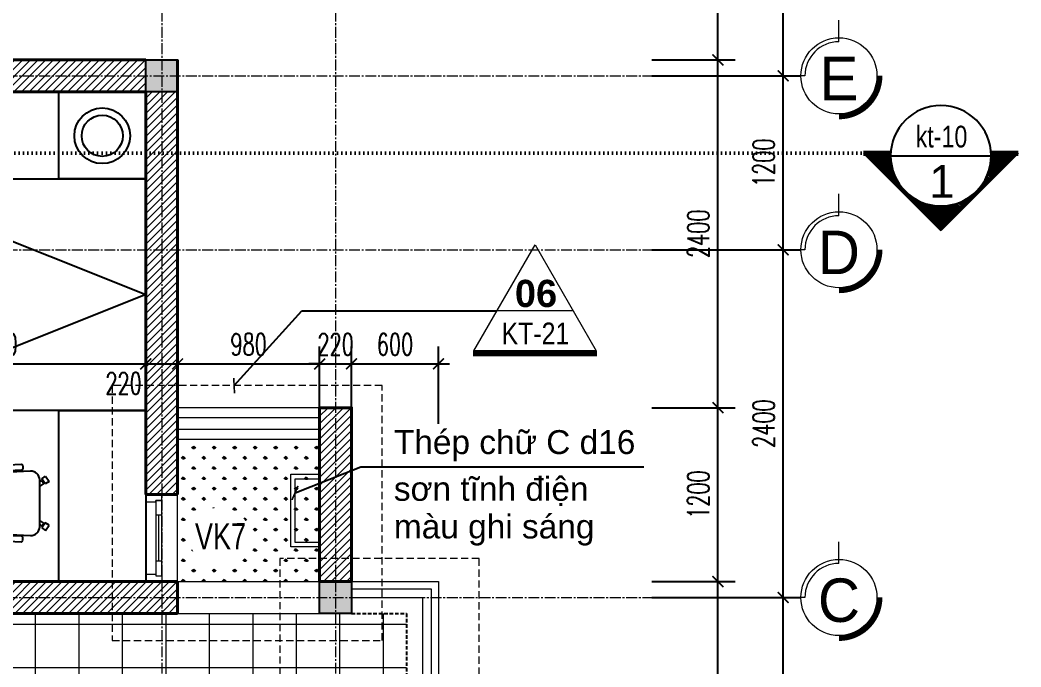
# Model space of a CAD drawing. Header units: millimetres. Extents: x -229618 to 2906, y -178063 to 96806.
# Drawn here: x -197630 to -190724, y -77053 to -72588 of the extents above; entities that cross this region are included whole.
import ezdxf
from ezdxf.enums import TextEntityAlignment as Align

# ---------------------------------------------------------------- set-up
doc = ezdxf.new("R2010")
doc.units = ezdxf.units.MM
doc.header["$LTSCALE"] = 200
doc.header["$MEASUREMENT"] = 0
doc.set_wipeout_variables(frame=1)
doc.header["$PDMODE"] = 3
doc.header["$PDSIZE"] = 50
for name, pattern in [('ACAD_ISO07W100', [3, 0, -3]), ('CENTER2', [1.125, 0.75, -0.125, 0.125, -0.125]), ('DASHED2', [0.375, 0.25, -0.125]), ('HIDDEN2', [0.1875, 0.125, -0.0625])]:
    doc.linetypes.add(name, pattern=pattern)
doc.layers.get('0').update_dxf_attribs({"color": 95, "linetype": 'CONTINUOUS'})
doc.layers.get('DEFPOINTS').update_dxf_attribs({"linetype": 'CONTINUOUS'})
for name, color, linetype, lineweight in [('cat', 1, 'CONTINUOUS', 40), ('hatch', 250, 'CONTINUOUS', 5), ('KH cat', 2, 'HIDDEN2', 50), ('khuat', 8, 'DASHED2', 15), ('nho', 252, 'CONTINUOUS', 15), ('thay', 7, 'CONTINUOUS', 18), ('tim', 18, 'CENTER2', 9)]:
    doc.layers.add(name, color=color, linetype=linetype, lineweight=lineweight)
for name, color, linetype in [('Cayxanh', 99, 'CONTINUOUS'), ('COT', 2, 'CONTINUOUS'), ('CUA', 145, 'CONTINUOUS'), ('DIM', 251, 'CONTINUOUS'), ('MANH', 9, 'CONTINUOUS'), ('NOITHAT', 99, 'CONTINUOUS'), ('TEXT', 33, 'CONTINUOUS'), ('thong ke cua', 7, 'CONTINUOUS')]:
    doc.layers.add(name, color=color, linetype=linetype)
doc.styles.add('Aria H B iso', font='Vharialb_0.ttf')
doc.styles.add('Aria H iso', font='Vharial_0.ttf')
doc.styles.add('Arial iso', font='vnarial_0.ttf')
doc.styles.add('Arial N   H iso', font='Vharialn_0.ttf')
doc.styles.add('CHU HOA Day', font='Vharial_0.ttf')
doc.styles.add('CHUC HOA MANH', font='chhbg.shx', dxfattribs={"width": 0.8, "height": 250})
doc.styles.add('dam', font='Vhavanb_0.ttf', dxfattribs={"width": 0.9, "height": 450})
doc.styles.add('Scale', font='vnsimli.shx', dxfattribs={"width": 0.65, "bigfont": 'bigfont.shx'})
doc.styles.add('T3', font='Vhavan_0.ttf', dxfattribs={"width": 0.8})
doc.dimstyles.new('Scale', dxfattribs={"dimscale": 75, "dimtxt": 2, "dimasz": 1, "dimexe": 1.6, "dimexo": 0, "dimgap": 0.8, "dimtad": 1, "dimdec": 0, "dimzin": 0, "dimdsep": 46, "dimtxsty": 'Scale', "dimblk": 'ARCHTICK', "dimcen": 0.1, "dimdle": 1, "dimclrd": 256, "dimclre": 256, "dimclrt": 3, "dimadec": 0, "dimazin": 0, "dimtfac": 1, "dimtdec": 0, "dimtix": 1, "dimtmove": 2, "dimatfit": 3, "dimldrblk": 'ARCHTICK', "dimfxl": 0, "dimtolj": 1, "dimtzin": 0, "dimarcsym": 0})

# ---------------------------------------------------------------- blocks, each defined once
blk = doc.blocks.new('ghelv')
for p, q in [((-186.6, 40.4), (-151.4, 64.3)), ((-169.1, 14.6), (-186.6, 40.4)), ((-133.9, 38.6), (-169.1, 14.6)), ((161.9, 0), (-161.9, 0)), ((-157.3, 14.8), (-137, 28.6)), ((-147.3, 0), (-157.3, 14.8)), ((-151.4, 64.3), (-133.9, 38.6)), ((-137, 28.6), (-117.6, 0)), ((137, 28.6), (117.6, 0)), ((151.4, 64.3), (133.9, 38.6)), ((133.9, 38.6), (169.1, 14.6)), ((157.3, 14.8), (137, 28.6)), ((147.3, 0), (157.3, 14.8)), ((186.6, 40.4), (151.4, 64.3)), ((169.1, 14.6), (186.6, 40.4)), ((-221.9, -63), (-209.3, -314.5)), ((209.3, -314.5), (221.9, -63)), ((-267.1, -127.2), (-256, -349.2)), ((-257.8, -116.7), (-238.4, -115.3)), ((-227.7, -124.7), (-216.6, -346.6)), ((227.7, -124.7), (216.6, -346.6)), ((257.8, -116.7), (238.4, -115.3)), ((267.1, -127.2), (256, -349.2)), ((-245.2, -358.6), (-225.8, -357.1)), ((-119.4, -400), (119.4, -400)), ((-24.5, -400), (-24.5, -460.7)), ((24.5, -400), (24.5, -460.8)), ((245.2, -358.6), (225.8, -357.1)), ((-24.4, -425.8), (24.1, -425.8)), ((-24.4, -443.9), (24.6, -443.9)), ((-24.4, -449.2), (24.6, -449.2)), ((-23.9, -436.5), (24.1, -436.5)), ((-23.9, -454.6), (24.6, -454.6)), ((-208.1, -565.6), (-208.1, -512)), ((211.2, -512), (211.2, -565.6))]:
    blk.add_line(p, q)
for centre, radius, start, end in [((-161.9, -60), 60, 90, 182.86241), ((161.9, -60), 60, 357.13759, 90), ((-257.1, -126.7), 10, 94.28769, 182.86241), ((-237.7, -125.2), 10, 2.86241, 94.28769), ((237.7, -125.2), 10, 85.71231, 177.13759), ((257.1, -126.7), 10, 357.13759, 85.71231), ((-119.4, -310), 90, 182.86241, 270), ((119.4, -310), 90, 270, 357.13759), ((-246, -348.7), 10, 182.86241, 274.51246), ((-226.6, -347.1), 10, 274.51246, 2.86241), ((226.6, -347.1), 10, 177.13759, 265.48754), ((246, -348.7), 10, 265.48754, 357.13759), ((-148.1, -512), 60, 90, 180), ((1.5, 785.1), 1246, 263.10363, 276.89637), ((151.2, -512), 60, 0, 90), ((-168.1, -531.5), 40, 180, 270), ((171.2, -531.5), 40, 270, 0), ((-168.1, -565.6), 40, 180, 270), ((1.5, 515.4), 1100, 261.1299, 278.8701), ((1.5, 481.3), 1100, 261.1299, 278.8701), ((171.2, -565.6), 40, 270, 0)]:
    blk.add_arc(centre, radius, start, end)
blk = doc.blocks.new('_ArchTick')
at = {"color": 0, "linetype": 'ByBlock', "const_width": 0.15}
blk.add_lwpolyline([(-0.5, -0.5), (0.5, 0.5)], dxfattribs=at)
blk = doc.blocks.new('*D1760')
at = {"layer": 'DEFPOINTS', "color": 0, "linetype": 'Continuous'}
for p in [(-193270.4, -74173.2), (-192365, -74173.2), (-193270.4, -76573.2)]:
    blk.add_point(p, dxfattribs=at)
at = {"layer": 'DIM', "linetype": 'Continuous', "lineweight": -2}
for p, q in [((-192365, -76648.2), (-192365, -74098.2)), ((-193270.4, -74173.2), (-192245, -74173.2)), ((-193270.4, -76573.2), (-192245, -76573.2))]:
    blk.add_line(p, q, dxfattribs=at)
at = {"layer": 'DIM', "linetype": 'Continuous', "lineweight": -2, "xscale": 75, "yscale": 75, "zscale": 75}
for p, rotation in [((-192365, -74173.2), 90), ((-192365, -76573.2), 270)]:
    blk.add_blockref('_ArchTick', p, dxfattribs=dict(at, rotation=rotation))
at = {"layer": 'DIM', "color": 3, "linetype": 'Continuous', "insert": (-192500, -75373.2), "char_height": 150, "attachment_point": 5, "rotation": 90, "style": 'Scale'}
blk.add_mtext('\\A1;2400', dxfattribs=at)
blk = doc.blocks.new('*D1766')
at = {"layer": 'DEFPOINTS', "color": 0, "linetype": 'Continuous'}
for p in [(-193270.4, -71023.2), (-192365, -71023.2), (-193270.4, -72973.2)]:
    blk.add_point(p, dxfattribs=at)
at = {"layer": 'DIM', "linetype": 'Continuous', "lineweight": -2}
for p, q in [((-192365, -73048.2), (-192365, -70948.2)), ((-193270.4, -71023.2), (-192245, -71023.2)), ((-193270.4, -72973.2), (-192245, -72973.2))]:
    blk.add_line(p, q, dxfattribs=at)
at = {"layer": 'DIM', "linetype": 'Continuous', "lineweight": -2, "xscale": 75, "yscale": 75, "zscale": 75}
for p, rotation in [((-192365, -71023.2), 90), ((-192365, -72973.2), 270)]:
    blk.add_blockref('_ArchTick', p, dxfattribs=dict(at, rotation=rotation))
at = {"layer": 'DIM', "color": 3, "linetype": 'Continuous', "insert": (-192500, -71998.2), "char_height": 150, "attachment_point": 5, "rotation": 90, "style": 'Scale'}
blk.add_mtext('\\A1;1950', dxfattribs=at)
blk = doc.blocks.new('tr')
at = {"layer": 'thay', "ltscale": 600}
for p, q in [((0, -200), (0, 0)), ((313.2, -513.2), (513.2, -513.2))]:
    blk.add_line(p, q, dxfattribs=at)
at = {"layer": 'thay', "ltscale": 600, "const_width": 50}
blk.add_lwpolyline([(-375, -513.2, 0.414214), (0, -888.2, 0.414214)], format="xyb", dxfattribs=at)
at = {"layer": 'thay', "ltscale": 600}
blk.add_circle((0, -513.2), 350, dxfattribs=at)
blk.add_arc((0, -513.2), 313.2, 0, 90, dxfattribs=at)
at = {"layer": 'TEXT', "linetype": 'Continuous', "style": 'Aria H iso'}
blk.add_attdef('A', text='', height=350, dxfattribs=at).set_placement((0, -670.6), align=Align.CENTER)
blk = doc.blocks.new('*D1777')
at = {"layer": 'DEFPOINTS', "color": 0, "linetype": 'Continuous'}
for p in [(-193270.4, -76573.2), (-192365, -76573.2), (-193270.4, -78373.2)]:
    blk.add_point(p, dxfattribs=at)
at = {"layer": 'DIM', "linetype": 'Continuous', "lineweight": -2}
for p, q in [((-192365, -78448.2), (-192365, -76498.2)), ((-193270.4, -76573.2), (-192245, -76573.2)), ((-193270.4, -78373.2), (-192245, -78373.2))]:
    blk.add_line(p, q, dxfattribs=at)
at = {"layer": 'DIM', "linetype": 'Continuous', "lineweight": -2, "xscale": 75, "yscale": 75, "zscale": 75}
for p, rotation in [((-192365, -76573.2), 90), ((-192365, -78373.2), 270)]:
    blk.add_blockref('_ArchTick', p, dxfattribs=dict(at, rotation=rotation))
at = {"layer": 'DIM', "color": 3, "linetype": 'Continuous', "insert": (-192500, -77473.2), "char_height": 150, "attachment_point": 5, "rotation": 90, "style": 'Scale'}
blk.add_mtext('\\A1;1800', dxfattribs=at)
blk = doc.blocks.new('can')
at = {"layer": 'hatch'}
h = blk.add_hatch(dxfattribs=at)
h.set_pattern_fill('ANSI31', color=256, scale=77, style=0)
h.set_pattern_definition([(45, (-226987.2, -81426.4), (-6.80590277, 6.80590277), [])])
h.paths.add_polyline_path([(462, 0, -0.01239), (461.4, -22.9), (711.9, -22.9), (0, 689.1), (-711.9, -22.9), (-461.4, -22.9, -0.01239), (-462, 0, -1)])
at = {"layer": 'cat', "linetype": 'Continuous', "const_width": 49.9}
for points in [[(-461.4, -22.9), (-711.9, -22.9)], [(461.4, -22.9), (711.9, -22.9)]]:
    blk.add_lwpolyline(points, dxfattribs=at)
at = {"layer": 'MANH', "linetype": 'Continuous'}
for p in [(-711.9, -22.9), (711.9, -22.9)]:
    blk.add_line(p, (0, 689.1), dxfattribs=at)
at = {"layer": 'MANH'}
blk.add_line((-462, 0), (462, 0), dxfattribs=at)
blk.add_circle((0, 0), 462, dxfattribs=at)
at = {"layer": 'TEXT', "style": 'CHU HOA Day'}
blk.add_attdef('A', text='', height=300, dxfattribs=at).set_placement((9, 86), align=Align.CENTER)
at = {"layer": 'TEXT', "style": 'CHUC HOA MANH', "width": 0.65}
blk.add_attdef('KT-00', text='', height=230, dxfattribs=at).set_placement((5.9, -276.4), align=Align.CENTER)
blk = doc.blocks.new('*D1933')
at = {"layer": 'DEFPOINTS', "color": 0, "linetype": 'Continuous'}
for p in [(-193270.4, -76463.2), (-192815, -76463.2), (-193270.4, -79843.2)]:
    blk.add_point(p, dxfattribs=at)
at = {"layer": 'DIM', "linetype": 'Continuous', "lineweight": -2}
for p, q in [((-192815, -79918.2), (-192815, -76388.2)), ((-193270.4, -76463.2), (-192695, -76463.2)), ((-193270.4, -79843.2), (-192695, -79843.2))]:
    blk.add_line(p, q, dxfattribs=at)
at = {"layer": 'DIM', "linetype": 'Continuous', "lineweight": -2, "xscale": 75, "yscale": 75, "zscale": 75}
for p, rotation in [((-192815, -76463.2), 90), ((-192815, -79843.2), 270)]:
    blk.add_blockref('_ArchTick', p, dxfattribs=dict(at, rotation=rotation))
at = {"layer": 'DIM', "color": 3, "linetype": 'Continuous', "insert": (-192950, -78153.2), "char_height": 150, "attachment_point": 5, "rotation": 90, "style": 'Scale'}
blk.add_mtext('\\A1;3380', dxfattribs=at)
blk = doc.blocks.new('*D1934')
at = {"layer": 'DEFPOINTS', "color": 0, "linetype": 'Continuous'}
for p in [(-193270.4, -75263.2), (-192815, -75263.2), (-193270.4, -76463.2)]:
    blk.add_point(p, dxfattribs=at)
at = {"layer": 'DIM', "linetype": 'Continuous', "lineweight": -2}
for p, q in [((-192815, -76538.2), (-192815, -75188.2)), ((-193270.4, -75263.2), (-192695, -75263.2)), ((-193270.4, -76463.2), (-192695, -76463.2))]:
    blk.add_line(p, q, dxfattribs=at)
at = {"layer": 'DIM', "linetype": 'Continuous', "lineweight": -2, "xscale": 75, "yscale": 75, "zscale": 75}
for p, rotation in [((-192815, -75263.2), 90), ((-192815, -76463.2), 270)]:
    blk.add_blockref('_ArchTick', p, dxfattribs=dict(at, rotation=rotation))
at = {"layer": 'DIM', "color": 3, "linetype": 'Continuous', "insert": (-192950, -75863.2), "char_height": 150, "attachment_point": 5, "rotation": 90, "style": 'Scale'}
blk.add_mtext('\\A1;1200', dxfattribs=at)
blk = doc.blocks.new('*D2058')
at = {"layer": 'DEFPOINTS', "color": 0, "linetype": 'Continuous'}
for p in [(-196763, -74961.1), (-198863, -75374.2), (-196763, -75374.2)]:
    blk.add_point(p, dxfattribs=at)
at = {"layer": 'DIM', "linetype": 'Continuous', "lineweight": -2}
for p, q in [((-198863, -75374.2), (-198863, -74841.1)), ((-196763, -75374.2), (-196763, -74841.1)), ((-198938, -74961.1), (-196688, -74961.1))]:
    blk.add_line(p, q, dxfattribs=at)
at = {"layer": 'DIM', "linetype": 'Continuous', "lineweight": -2, "xscale": 75, "yscale": 75, "zscale": 75, "rotation": 180}
blk.add_blockref('_ArchTick', (-198863, -74961.1), dxfattribs=at)
at = {"layer": 'DIM', "linetype": 'Continuous', "lineweight": -2, "xscale": 75, "yscale": 75, "zscale": 75}
blk.add_blockref('_ArchTick', (-196763, -74961.1), dxfattribs=at)
at = {"layer": 'DIM', "color": 3, "linetype": 'Continuous', "insert": (-197813, -74826.1), "char_height": 150, "attachment_point": 5, "style": 'Scale'}
blk.add_mtext('\\A1;2100', dxfattribs=at)
blk = doc.blocks.new('*D2073')
at = {"layer": 'DEFPOINTS', "color": 0, "linetype": 'Continuous'}
for p in [(-193270.4, -72973.2), (-192365, -72973.2), (-193270.4, -74173.2)]:
    blk.add_point(p, dxfattribs=at)
at = {"layer": 'DIM', "linetype": 'Continuous', "lineweight": -2}
for p, q in [((-192365, -74248.2), (-192365, -72898.2)), ((-193270.4, -72973.2), (-192245, -72973.2)), ((-193270.4, -74173.2), (-192245, -74173.2))]:
    blk.add_line(p, q, dxfattribs=at)
at = {"layer": 'DIM', "linetype": 'Continuous', "lineweight": -2, "xscale": 75, "yscale": 75, "zscale": 75}
for p, rotation in [((-192365, -72973.2), 90), ((-192365, -74173.2), 270)]:
    blk.add_blockref('_ArchTick', p, dxfattribs=dict(at, rotation=rotation))
at = {"layer": 'DIM', "color": 3, "linetype": 'Continuous', "insert": (-192500, -73573.2), "char_height": 150, "attachment_point": 5, "rotation": 90, "style": 'Scale'}
blk.add_mtext('\\A1;1200', dxfattribs=at)
blk = doc.blocks.new('kh cua')
at = {"ltscale": 600}
blk.add_wipeout([(0, 210.4), (-65, 200.1), (-123.6, 170.2), (-170.2, 123.6), (-200.1, 65), (-210.4, 0), (-200.1, -65), (-170.2, -123.6), (-123.6, -170.2), (-65, -200.1), (0, -210.4), (65, -200.1), (123.6, -170.2), (170.2, -123.6), (200.1, -65), (210.4, 0), (200.1, 65), (170.2, 123.6), (123.6, 170.2), (65, 200.1)], dxfattribs=at).dxf.layer = 'thong ke cua'
at = {"layer": 'thong ke cua', "color": 1, "style": 'T3', "width": 0.973787}
blk.add_attdef('AA', text='', height=180, rotation=0.31566, dxfattribs=at).set_placement((-171.5, -80.9), (179.8, -78.9), align=Align.FIT)
blk = doc.blocks.new('ct')
at = {"layer": 'thay', "ltscale": 600}
blk.add_line((8891, 0), (-8891, 0), dxfattribs=at)
blk.add_lwpolyline([(0, 15400), (14294, -9358), (-14294, -9358)], close=True, dxfattribs=at)
at = {"layer": 'thay', "color": 1, "ltscale": 600, "const_width": 1270}
blk.add_lwpolyline([(-14464, -9993), (14464, -9993)], dxfattribs=at)
at = {"layer": 'TEXT'}
for tag, height, style, p in [('01', 6350, 'Aria H B iso', (238, 862)), ('KT-00', 5080, 'Arial N   H iso', (96, -7856))]:
    blk.add_attdef(tag, text='', height=height, dxfattribs=dict(at, style=style)).set_placement(p, align=Align.CENTER)
blk = doc.blocks.new('*D2129')
at = {"layer": 'DEFPOINTS', "color": 0}
for p in [(-193270.4, -72863.2), (-192815, -72863.2), (-193270.4, -75263.2)]:
    blk.add_point(p, dxfattribs=at)
at = {"layer": 'DIM', "lineweight": -2}
for p, q in [((-192815, -75338.2), (-192815, -72788.2)), ((-193270.4, -72863.2), (-192695, -72863.2)), ((-193270.4, -75263.2), (-192695, -75263.2))]:
    blk.add_line(p, q, dxfattribs=at)
at = {"layer": 'DIM', "lineweight": -2, "xscale": 75, "yscale": 75, "zscale": 75}
for p, rotation in [((-192815, -72863.2), 90), ((-192815, -75263.2), 270)]:
    blk.add_blockref('_ArchTick', p, dxfattribs=dict(at, rotation=rotation))
at = {"layer": 'DIM', "color": 3, "insert": (-192950, -74063.2), "char_height": 150, "attachment_point": 5, "rotation": 90, "style": 'Scale'}
blk.add_mtext('\\A1;2400', dxfattribs=at)
blk = doc.blocks.new('*D2130')
at = {"layer": 'DEFPOINTS', "color": 0}
for p in [(-196543, -74961.1), (-196763, -75374.2), (-196543, -75374.2)]:
    blk.add_point(p, dxfattribs=at)
at = {"layer": 'DIM', "lineweight": -2}
for p, q in [((-196763, -75374.2), (-196763, -74841.1)), ((-196543, -75374.2), (-196543, -74841.1)), ((-196838, -74961.1), (-196468, -74961.1))]:
    blk.add_line(p, q, dxfattribs=at)
at = {"layer": 'DIM', "lineweight": -2, "xscale": 75, "yscale": 75, "zscale": 75, "rotation": 180}
blk.add_blockref('_ArchTick', (-196763, -74961.1), dxfattribs=at)
at = {"layer": 'DIM', "lineweight": -2, "xscale": 75, "yscale": 75, "zscale": 75}
blk.add_blockref('_ArchTick', (-196543, -74961.1), dxfattribs=at)
at = {"layer": 'DIM', "color": 3, "insert": (-196915.9, -75096.1), "char_height": 150, "attachment_point": 5, "style": 'Scale'}
blk.add_mtext('\\A1;220', dxfattribs=at)
blk = doc.blocks.new('*D2131')
at = {"layer": 'DEFPOINTS', "color": 0}
for p in [(-195563, -74961.1), (-196543, -75374.2), (-195563, -75374.2)]:
    blk.add_point(p, dxfattribs=at)
at = {"layer": 'DIM', "lineweight": -2}
for p, q in [((-196543, -75374.2), (-196543, -74841.1)), ((-195563, -75374.2), (-195563, -74841.1)), ((-196618, -74961.1), (-195488, -74961.1))]:
    blk.add_line(p, q, dxfattribs=at)
at = {"layer": 'DIM', "lineweight": -2, "xscale": 75, "yscale": 75, "zscale": 75, "rotation": 180}
blk.add_blockref('_ArchTick', (-196543, -74961.1), dxfattribs=at)
at = {"layer": 'DIM', "lineweight": -2, "xscale": 75, "yscale": 75, "zscale": 75}
blk.add_blockref('_ArchTick', (-195563, -74961.1), dxfattribs=at)
at = {"layer": 'DIM', "color": 3, "insert": (-196053, -74826.1), "char_height": 150, "attachment_point": 5, "style": 'Scale'}
blk.add_mtext('\\A1;980', dxfattribs=at)
blk = doc.blocks.new('*D2132')
at = {"layer": 'DEFPOINTS', "color": 0}
for p in [(-195343, -74961.1), (-195563, -75374.2), (-195343, -75374.2)]:
    blk.add_point(p, dxfattribs=at)
at = {"layer": 'DIM', "lineweight": -2}
for p, q in [((-195563, -75374.2), (-195563, -74841.1)), ((-195343, -75374.2), (-195343, -74841.1)), ((-195563, -74961.1), (-195638, -74961.1)), ((-195563, -74961.1), (-195343, -74961.1)), ((-195343, -74961.1), (-195268, -74961.1))]:
    blk.add_line(p, q, dxfattribs=at)
at = {"layer": 'DIM', "lineweight": -2, "xscale": 75, "yscale": 75, "zscale": 75}
blk.add_blockref('_ArchTick', (-195563, -74961.1), dxfattribs=at)
at = {"layer": 'DIM', "lineweight": -2, "xscale": 75, "yscale": 75, "zscale": 75, "rotation": 180}
blk.add_blockref('_ArchTick', (-195343, -74961.1), dxfattribs=at)
at = {"layer": 'DIM', "color": 3, "insert": (-195453, -74826.1), "char_height": 150, "attachment_point": 5, "style": 'Scale'}
blk.add_mtext('\\A1;220', dxfattribs=at)
blk = doc.blocks.new('*D2133')
at = {"layer": 'DEFPOINTS', "color": 0}
for p in [(-194743, -74961.1), (-195343, -75374.2), (-194743, -75374.2)]:
    blk.add_point(p, dxfattribs=at)
at = {"layer": 'DIM', "lineweight": -2}
for p, q in [((-195343, -75374.2), (-195343, -74841.1)), ((-194743, -75374.2), (-194743, -74841.1)), ((-195418, -74961.1), (-194668, -74961.1))]:
    blk.add_line(p, q, dxfattribs=at)
at = {"layer": 'DIM', "lineweight": -2, "xscale": 75, "yscale": 75, "zscale": 75, "rotation": 180}
blk.add_blockref('_ArchTick', (-195343, -74961.1), dxfattribs=at)
at = {"layer": 'DIM', "lineweight": -2, "xscale": 75, "yscale": 75, "zscale": 75}
blk.add_blockref('_ArchTick', (-194743, -74961.1), dxfattribs=at)
at = {"layer": 'DIM', "color": 3, "insert": (-195043, -74826.1), "char_height": 150, "attachment_point": 5, "style": 'Scale'}
blk.add_mtext('\\A1;600', dxfattribs=at)
blk = doc.blocks.new('*D2156')
at = {"layer": 'DEFPOINTS', "color": 0}
for p in [(-193270.4, -70913.2), (-192815, -70913.2), (-193270.4, -72863.2)]:
    blk.add_point(p, dxfattribs=at)
at = {"layer": 'DIM', "lineweight": -2}
for p, q in [((-192815, -72938.2), (-192815, -70838.2)), ((-193270.4, -70913.2), (-192695, -70913.2)), ((-193270.4, -72863.2), (-192695, -72863.2))]:
    blk.add_line(p, q, dxfattribs=at)
at = {"layer": 'DIM', "lineweight": -2, "xscale": 75, "yscale": 75, "zscale": 75}
for p, rotation in [((-192815, -70913.2), 90), ((-192815, -72863.2), 270)]:
    blk.add_blockref('_ArchTick', p, dxfattribs=dict(at, rotation=rotation))
at = {"layer": 'DIM', "color": 3, "insert": (-192950, -71888.2), "char_height": 150, "attachment_point": 5, "rotation": 90, "style": 'Scale'}
blk.add_mtext('\\A1;1950', dxfattribs=at)

msp = doc.modelspace()

# ---------------------------------------------------------------- hatches: boundary and pattern name
at = {"layer": 'Cayxanh', "linetype": 'Continuous'}
h = msp.add_hatch(dxfattribs=at)
h.set_pattern_fill('GRASS', color=256, scale=100, style=0)
h.set_pattern_definition([(270, (-200252.1, -166040.31), (-70.71068, -70.71068), [18.75, -122.67136]), (315, (-200252.1, -166040.31), (-70.71068, -70.71068), [18.75, -81.25]), (225, (-200252.1, -166040.31), (-70.71068, 70.71068), [18.75, -81.25])])
h.paths.add_polyline_path([(-196543, -75483.2), (-195563, -75483.2), (-195563, -76463.2), (-196543, -76463.2)])
at = {"layer": 'hatch', "linetype": 'Continuous'}
h = msp.add_hatch(dxfattribs=at)
h.set_pattern_fill('ANSI31', color=256, scale=300, style=0)
h.set_pattern_definition([(45, (-235340.12, -37193.56), (-26.516504, 26.516504), [])])
h.paths.add_polyline_path([(-204643, -74063.2), (-205313, -74063.2), (-205313, -74283.2), (-204643, -74283.2)])
h.paths.add_polyline_path([(-199653, -73083.2), (-200743, -73083.2), (-200743, -72973.2), (-199653, -72973.2)])
h.paths.add_polyline_path([(-199653, -72973.2), (-200743, -72973.2), (-200743, -72863.2), (-199653, -72863.2)])
h.paths.add_polyline_path([(-203443, -74283.2), (-203473, -74283.2), (-203473, -74063.2), (-203443, -74063.2)])
h.paths.add_polyline_path([(-200743, -76383.2), (-200963, -76383.2), (-200963, -76353.2), (-200743, -76353.2)])
h.paths.add_polyline_path([(-196763, -76683.2), (-198643, -76683.2), (-198643, -76968.2), (-198863, -76968.2), (-198863, -76683.2), (-199053, -76683.2), (-199053, -76573.2), (-198863, -76573.2), (-198863, -76463.2), (-196763, -76463.2)])
h.paths.add_polyline_path([(-195343, -76463.2), (-195563, -76463.2), (-195563, -75263.2), (-195343, -75263.2)])
h.paths.add_polyline_path([(-196543, -75863.2), (-196763, -75863.2), (-196763, -73083.2), (-196543, -73083.2)])
h.paths.add_polyline_path([(-196763, -73083.2), (-197853, -73083.2), (-197853, -72863.2), (-196763, -72863.2)])
h.paths.add_polyline_path([(-200963, -73083.2), (-202273, -73083.2), (-202273, -72863.2), (-200963, -72863.2)])
h.paths.add_polyline_path([(-200743, -76353.2), (-200963, -76353.2), (-200963, -76138.2), (-200853, -76138.2), (-200853, -73083.2), (-200743, -73083.2)])
h.paths.add_polyline_path([(-199953, -76683.2), (-200743, -76683.2), (-200743, -76463.2), (-200143, -76463.2), (-200143, -76573.2), (-199953, -76573.2)])
h.paths.add_polyline_path([(-203143, -74813.2), (-203363, -74813.2), (-203363, -74283.2), (-203143, -74283.2)])
h.paths.add_polyline_path([(-207263, -74283.2), (-208543, -74283.2), (-208543, -74063.2), (-207263, -74063.2)])
h.paths.add_polyline_path([(-204643, -74063.2), (-203473, -74063.2), (-203473, -74283.2), (-204643, -74283.2)])
h.paths.add_polyline_path([(-208873, -75283.2), (-208763, -75283.2), (-208873, -75291)])
h.paths.add_polyline_path([(-208763, -76463.2), (-208763, -75283.2), (-208543, -75283.2), (-208543, -76463.2)])
h.paths.add_polyline_path([(-208873, -76983.2), (-208873, -76573.2), (-208763, -76573.2), (-208763, -76683.2), (-208543, -76683.2), (-208543, -76983.2)])
h.paths.add_polyline_path([(-196763, -76463.3), (-196543, -76463.3), (-196543, -76683.3), (-196763, -76683.3)])
h.paths.add_polyline_path([(-203363, -74283.2), (-203443, -74283.2), (-203443, -74063.2), (-203363, -74063.2)])
h.paths.add_polyline_path([(-200963, -76463.2), (-200963, -76383.2), (-200743, -76383.2), (-200743, -76463.2)])
h = msp.add_hatch(dxfattribs=at)
h.set_pattern_fill('BT', color=256, scale=100, style=0)
h.set_pattern_definition([(0, (83.29, 12.83), (0, 100), [0, -100]), (0, (12.65, 56.06), (0, 100), [0, -100]), (0, (15.78, 38.46), (0, 100), [0, -100]), (0, (51, 46.67), (0, 100), [0, -100]), (0, (32.02, 75.43), (0, 100), [0, -100]), (0, (26.93, 62.72), (0, 100), [0, -100]), (0, (35.94, 84.04), (0, 100), [0, -100]), (0, (22.04, 92.45), (0, 100), [0, -100]), (0, (41.22, 70.54), (0, 100), [0, -100]), (0, (9.13, 70.93), (0, 100), [0, -100]), (0, (73.12, 71.32), (0, 100), [0, -100]), (0, (87.6, 74.06), (0, 100), [0, -100]), (0, (80.16, 63.89), (0, 100), [0, -100]), (0, (82.32, 50.2), (0, 100), [0, -100]), (0, (56.29, 62.13), (0, 100), [0, -100]), (0, (55.51, 34.55), (0, 100), [0, -100]), (0, (55.51, 25.94), (0, 100), [0, -100]), (0, (8.15, 23.98), (0, 100), [0, -100]), (0, (47.68, 35.72), (0, 100), [0, -100]), (0, (48.07, 2.46), (0, 100), [0, -100]), (0, (37.31, 23.79), (0, 100), [0, -100]), (0, (38.09, 14), (0, 100), [0, -100]), (0, (25.17, 6.77), (0, 100), [0, -100]), (0, (31.83, 20.07), (0, 100), [0, -100]), (0, (27.13, 24.18), (0, 100), [0, -100]), (45, (79.99, 21.105), (0, 100.00003), [8, -133.4214]), (135, (85.65, 26.76), (-100.00003, 0), [8, -133.4214]), (270, (79.99, 32.42), (100, -2e-14), [11.3137, -88.6863]), (180, (76.52, 22.38), (-1e-14, -100), [12, -88]), (270, (64.52, 22.38), (100, -2e-14), [12, -88]), (45, (64.52, 10.38), (0, 100.00003), [16.9706, -124.4508]), (90, (39.51, 29.29), (-100, 6e-15), [16.8, -83.2]), (180, (39.51, 46.09), (-1e-14, -100), [16.8, -83.2]), (315, (22.714, 46.095), (100.00003, -2e-14), [23.7588, -117.6626]), (135, (25.28, 11.31), (-100.00003, 0), [7, -134.4214]), (225, (20.33, 16.26), (-1e-14, -100.00003), [7, -134.4214]), (0, (15.38, 11.31), (0, 100), [9.8995, -90.1005]), (0, (61.83, 78.92), (0, 100), [13.75, -86.25]), (90, (75.58, 78.92), (-100, 6e-15), [13.75, -86.25]), (225, (75.584, 92.67), (-1e-14, -100.00003), [19.4454, -121.9759]), (270, (50.27, 80.91), (100, -2e-14), [12.5, -87.5]), (0, (50.27, 68.41), (0, 100), [12.5, -87.5]), (135, (62.77, 68.41), (-100.00003, 0), [17.6777, -123.7437]), (45, (56.63, 84.76), (0, 100.00003), [8.5, -132.9214]), (135, (62.64, 90.77), (-100.00003, 0), [8.5, -132.9214]), (270, (56.63, 96.78), (100, -2e-14), [12.0208, -87.9792]), (135, (17.366, 77.56), (-100.00003, 0), [14.1421, -127.2792]), (0, (7.37, 77.56), (0, 100), [10, -90]), (270, (7.37, 87.56), (100, -2e-14), [10, -90]), (45, (0, 0), (-49.497475, 49.497475), []), (45, (35, 0), (-49.497475, 49.497475), [])])
h.paths.add_polyline_path([(-208763, -74063.2), (-208543, -74063.2), (-208543, -74283.2), (-208763, -74283.2)])
h.paths.add_polyline_path([(-208763, -80663.2), (-208543, -80663.2), (-208543, -80883.2), (-208763, -80883.2)])
h.paths.add_polyline_path([(-208763, -76683.2), (-208543, -76683.2), (-208543, -76463.2), (-208763, -76463.2)])
h.paths.add_polyline_path([(-195563, -76463.2), (-195343, -76463.2), (-195343, -76683.2), (-195563, -76683.2)])
h.paths.add_polyline_path([(-195563, -80663.2), (-195343, -80663.2), (-195343, -80883.2), (-195563, -80883.2)])
h.paths.add_polyline_path([(-196763, -72863.2), (-196543, -72863.2), (-196543, -73083.2), (-196763, -73083.2)])
h.paths.add_polyline_path([(-203363, -80883.2), (-203363, -80663.2), (-203143, -80663.2), (-203143, -80883.2)])
h.paths.add_polyline_path([(-200743, -80663.2), (-200743, -80883.2), (-200963, -80883.2), (-200963, -80663.2)])
h.paths.add_polyline_path([(-203363, -74283.2), (-203363, -74063.2), (-203143, -74063.2), (-203143, -74283.2)])
h.paths.add_polyline_path([(-200743, -72863.2), (-200743, -73083.2), (-200963, -73083.2), (-200963, -72863.2)])
h.paths.add_polyline_path([(-200963, -76463.2), (-200743, -76463.2), (-200743, -76683.2), (-200963, -76683.2)])
h.paths.add_polyline_path([(-203363, -78263.2), (-203143, -78263.2), (-203143, -78483.2), (-203363, -78483.2)])
h = msp.add_hatch(dxfattribs=at)
h.set_pattern_fill('ANSI37', color=256, scale=2400, angle=45, style=0)
h.set_pattern_definition([(270, (28077.07, -152656.78), (-300, -6e-14), []), (180, (28077.07, -152656.78), (-6e-14, 300), [])])
h.paths.add_polyline_path([(-194963, -79843.2), (-195343, -79843.2), (-195563, -79843.2), (-195563, -80663.2), (-195563, -80773.2), (-197943, -80773.2), (-197943, -80073.2), (-197992.9, -80073.2), (-197992.9, -80047.3), (-198040.4, -80047.3), (-198040.4, -80073.2), (-198065.5, -80073.2), (-198065.5, -80047.3), (-198113, -80047.3), (-198113, -80073.2), (-198138, -80073.2), (-198138, -80047.3), (-198185.5, -80047.3), (-198185.5, -80073.2), (-198643, -80073.2), (-198643, -79563.2), (-198643, -77868.2), (-198643, -77828.2, 0.399992), (-197824, -77048.2), (-197823, -77048.2), (-197823, -77008.2), (-198643, -77008.2), (-198643, -76968.2), (-198643, -76683.2), (-196763, -76683.2), (-196763, -76683.3), (-196543, -76683.3), (-196543, -76683.2), (-195563, -76683.2), (-195343, -76683.2), (-194963, -76683.2)])

# ---------------------------------------------------------------- linework, layer by layer
at = {"layer": 'cat', "linetype": 'Continuous'}
for p, q in [((-197853, -72863.2), (-196763, -72863.2)), ((-196543, -75863.2), (-196543, -72863.2)), ((-197853, -73083.2), (-196763, -73083.2)), ((-196763, -75863.2), (-196763, -73083.2)), ((-196763, -75863.2), (-196543, -75863.2)), ((-196543, -76463.3), (-198863, -76463.2)), ((-196543, -76683.2), (-196543, -76463.4)), ((-198643, -76683.2), (-196543, -76683.3))]:
    msp.add_line(p, q, dxfattribs=at)
msp.add_lwpolyline([(-195563, -76463.2), (-195343, -76463.2), (-195343, -75263.2), (-195563, -75263.2)], close=True, dxfattribs=at)
at = {"layer": 'COT', "linetype": 'Continuous'}
for points in [[(-196763, -72863.2), (-196543, -72863.2), (-196543, -73083.2), (-196763, -73083.2)], [(-195563, -76463.2), (-195343, -76463.2), (-195343, -76683.2), (-195563, -76683.2)]]:
    msp.add_lwpolyline(points, close=True, dxfattribs=at)
at = {"layer": 'DIM', "linetype": 'HIDDEN2'}
msp.add_lwpolyline([(-195343, -76683.2), (-194963, -76683.2), (-194963, -79843.2), (-195343, -79843.2)], dxfattribs=at)
at = {"layer": 'KH cat', "linetype": 'ACAD_ISO07W100', "ltscale": 0.05}
msp.add_line((-212174.8, -73507.6), (-191735.6, -73507.6), dxfattribs=at)
at = {"layer": 'khuat'}
msp.add_lwpolyline([(-195838, -81005.2), (-194462.6, -81005.2), (-194462.6, -76304.6), (-195838, -76304.6)], close=True, dxfattribs=at)
at = {"layer": 'nho'}
for p, q in [((-195563, -75333.2), (-196543, -75333.2)), ((-195563, -75413.2), (-196543, -75413.2))]:
    msp.add_line(p, q, dxfattribs=at)
at = {"layer": 'nho', "linetype": 'Continuous'}
for p, q in [((-196763, -75913.3), (-196763, -76413.3)), ((-196673, -76323.3), (-196673, -76003.3)), ((-196543, -76463.4), (-196543, -76463.4))]:
    msp.add_line(p, q, dxfattribs=at)
for points in [[(-195563, -76223.2), (-195763, -76223.2), (-195763, -75723.2), (-195563, -75723.2)], [(-195563, -76193.2), (-195733, -76193.2), (-195733, -75753.2), (-195563, -75753.2)], [(-195343, -76513.2), (-194793, -76513.2), (-194793, -79843.2)], [(-195343, -76573.2), (-194853, -76573.2), (-194853, -79843.2)]]:
    msp.add_lwpolyline(points, dxfattribs=at)
for points in [[(-196693, -75913.3), (-196693, -75903.3), (-196653, -75903.3), (-196653, -75863.3), (-196763, -75863.3), (-196763, -75913.3)], [(-196693, -76423.3), (-196653, -76423.3), (-196653, -75903.3), (-196693, -75903.3)], [(-196693, -76003.3), (-196653, -76003.3), (-196653, -75903.3), (-196693, -75903.3)], [(-196693, -76423.3), (-196653, -76423.3), (-196653, -76323.3), (-196693, -76323.3)], [(-196693, -76413.3), (-196693, -76423.3), (-196653, -76423.3), (-196653, -76463.3), (-196763, -76463.3), (-196763, -76413.3)]]:
    msp.add_lwpolyline(points, close=True, dxfattribs=at)
at = {"layer": 'NOITHAT'}
for points in [[(-196763, -73683.3), (-197363, -73683.3), (-197363, -73083.3), (-196763, -73083.3)], [(-196763, -76463.3), (-197363, -76463.3), (-197363, -75283.3), (-196763, -75283.3)]]:
    msp.add_lwpolyline(points, close=True, dxfattribs=at)
msp.add_lwpolyline([(-198763, -73683.3), (-196763, -73683.3), (-196763, -75283.3), (-198763, -75283.3), (-198763, -73683.3), (-196763, -74483.3), (-198763, -75283.3)], dxfattribs=at)
for radius in [192, 142]:
    msp.add_circle((-197063, -73387.2), radius, dxfattribs=at)
at = {"layer": 'thay', "linetype": 'Continuous'}
for p, q in [((-195563, -75263.2), (-196543, -75263.2)), ((-195563, -75483.2), (-196543, -75483.2)), ((-196543, -76463.2), (-196543, -75863.2)), ((-196543, -76463.2), (-195563, -76463.2)), ((-196543, -76683.2), (-195563, -76683.2))]:
    msp.add_line(p, q, dxfattribs=at)
msp.add_lwpolyline([(-195343, -76463.2), (-194743, -76463.2), (-194743, -80063.2), (-195343, -80063.2)], dxfattribs=at)
at = {"layer": 'tim', "ltscale": 0.5}
for p, q in [((-196653, -69148.2), (-196653, -82730.2)), ((-195453, -69148.2), (-195453, -82730.2)), ((-211222.8, -72973.2), (-192365, -72973.2)), ((-211222.8, -74173.2), (-192365, -74173.2)), ((-211222.8, -76573.2), (-192365, -76573.2))]:
    msp.add_line(p, q, dxfattribs=at)

# ---------------------------------------------------------------- block references
at = {"layer": 'CUA', "xscale": 0.02952755894511938, "yscale": 0.02952755894511938, "zscale": 0.02952755905511719}
msp.add_blockref('ct', (-194077.2, -74594), dxfattribs=at).add_auto_attribs({'KT-00': 'kt-21', '01': '06'})
at = {"layer": 'MANH', "xscale": 0.75, "yscale": 0.75, "zscale": 0.75, "rotation": 90}
for p in [(-192365, -72973.2), (-192365, -74173.2), (-192365, -76573.2)]:
    msp.add_blockref('tr', p, dxfattribs=at)
at = {"layer": 'NOITHAT', "rotation": 270}
msp.add_blockref('ghelv', (-197494.7, -75923.2), dxfattribs=at)
at = {"layer": 'TEXT', "linetype": 'Continuous'}
ref = msp.add_blockref('can', (-191276.8, -73524.8), dxfattribs=dict(at, xscale=-0.749999999825377, yscale=0.7499999997962732, zscale=0.7499999997956535, rotation=180))
ref.add_attrib('A', '1', dxfattribs={"height": 225, "style": 'CHU HOA Day'}).set_placement((-191270, -73814.3), align=Align.CENTER)
ref.add_attrib('KT-00', 'kt-10', dxfattribs={"color": 3, "height": 150, "style": 'CHUC HOA MANH', "width": 0.8}).set_placement((-191272.4, -73467.5), align=Align.CENTER)

# ---------------------------------------------------------------- texts
at = {"layer": 'TEXT', "linetype": 'Continuous', "style": 'dam'}
for s, p in [('e', (-191980.1, -72991.7)), ('d', (-191980.1, -74191.7)), ('c', (-191980.1, -76591.7))]:
    msp.add_text(s, height=300, dxfattribs=at).set_placement(p, align=Align.MIDDLE)
at = {"layer": 'TEXT', "style": 'Arial iso'}
for s, p in [('ThÐp ch÷ C d16 ', (-195050.9, -75583.3)), ('s¬n tÜnh ®iÖn', (-195050.9, -75905.9)), ('mµu ghi s¸ng', (-195050.9, -76165.7))]:
    msp.add_text(s, height=165, dxfattribs=at).set_placement(p)

# ---------------------------------------------------------------- dimensions: what is measured, and where the dimension line sits
at = {"layer": 'DIM'}
for base, p1, p2, picture, middle in [((-192815, -70913.2), (-193270.4, -72863.2), (-193270.4, -70913.2), '*D2156', (-192950, -71888.2)), ((-192815, -72863.2), (-193270.4, -75263.2), (-193270.4, -72863.2), '*D2129', (-192950, -74063.2))]:
    dim = msp.add_linear_dim(base=base, p1=p1, p2=p2, angle=270, dimstyle='Scale', dxfattribs=at)
    dim.commit()
    dim.dimension.update_dxf_attribs({"geometry": picture, "text_midpoint": middle})
at = {"layer": 'DIM', "linetype": 'Continuous'}
for base, p1, p2, angle, picture, middle in [((-192365, -71023.2), (-193270.4, -72973.2), (-193270.4, -71023.2), 270, '*D1766', (-192500, -71998.2)), ((-192365, -74173.2), (-193270.4, -76573.2), (-193270.4, -74173.2), 270, '*D1760', (-192500, -75373.2)), ((-192365, -76573.2), (-193270.4, -78373.2), (-193270.4, -76573.2), 90, '*D1777', (-192500, -77473.2))]:
    dim = msp.add_linear_dim(base=base, p1=p1, p2=p2, angle=angle, dimstyle='Scale', dxfattribs=at)
    dim.commit()
    dim.dimension.update_dxf_attribs({"geometry": picture, "text_midpoint": middle})
for base, p1, p2, picture, middle in [((-192365, -72973.2), (-193270.4, -74173.2), (-193270.4, -72973.2), '*D2073', (-192500, -73573.2)), ((-192815, -75263.2), (-193270.4, -76463.2), (-193270.4, -75263.2), '*D1934', (-192950, -75863.2)), ((-192815, -76463.2), (-193270.4, -79843.2), (-193270.4, -76463.2), '*D1933', (-192950, -78153.2))]:
    dim = msp.add_linear_dim(base=base, p1=p1, p2=p2, angle=270, dimstyle='Scale', override={"dimfxl": 70}, dxfattribs=at)
    dim.commit()
    dim.dimension.update_dxf_attribs({"geometry": picture, "text_midpoint": middle})
dim = msp.add_linear_dim(base=(-196763, -74961.1), p1=(-198863, -75374.2), p2=(-196763, -75374.2), dimstyle='Scale', override={"dimfxl": 70}, dxfattribs=at)
dim.commit()
dim.dimension.update_dxf_attribs({"geometry": '*D2058', "text_midpoint": (-197813, -74826.1)})
at = {"layer": 'DIM'}
for base, p1, p2, picture, middle in [((-195563, -74961.1), (-196543, -75374.2), (-195563, -75374.2), '*D2131', (-196053, -74826.1)), ((-195343, -74961.1), (-195563, -75374.2), (-195343, -75374.2), '*D2132', (-195453, -74826.1)), ((-194743, -74961.1), (-195343, -75374.2), (-194743, -75374.2), '*D2133', (-195043, -74826.1))]:
    dim = msp.add_linear_dim(base=base, p1=p1, p2=p2, dimstyle='Scale', dxfattribs=at)
    dim.commit()
    dim.dimension.update_dxf_attribs({"geometry": picture, "text_midpoint": middle})
dim = msp.add_linear_dim(base=(-196543, -74961.1), p1=(-196763, -75374.2), p2=(-196543, -75374.2), dimstyle='Scale', dxfattribs=at)
dim.commit()
dim.dimension.update_dxf_attribs({"geometry": '*D2130', "text_midpoint": (-196915.9, -75096.1), "dimtype": 160})

# ---------------------------------------------------------------- leaders
for points, override in [([(-196153.1, -75110.6), (-195686.7, -74594), (-194339.7, -74594)], {"dimgap": 0.8, "dimtad": 0}), ([(-195733, -75851.2), (-195278.4, -75670.8), (-193326.5, -75670.8)], {"dimgap": 0.7, "dimtad": 0, "dimfxl": 70})]:
    msp.add_leader(points, dimstyle='Scale', override=override, dxfattribs=at)

# ---------------------------------------------------------------- next in the draw order: block references
at = {"layer": 'thong ke cua'}
ref = msp.add_blockref('kh cua', (-196250.7, -76160.8), dxfattribs=at)
ref.add_attrib('AA', 'vk7', dxfattribs={"color": 1, "height": 180, "rotation": 0.31566, "style": 'T3', "width": 0.780471}).set_placement((-196422.2, -76241.9), (-196070.9, -76239.9), align=Align.FIT)

# ---------------------------------------------------------------- next in the draw order: linework, layer by layer
at = {"layer": 'khuat'}
msp.add_lwpolyline([(-196994.4, -76869.8), (-195132.5, -76869.8), (-195132.5, -75110.6), (-196994.4, -75110.6)], close=True, dxfattribs=at)

doc.saveas('drawing.dxf')
